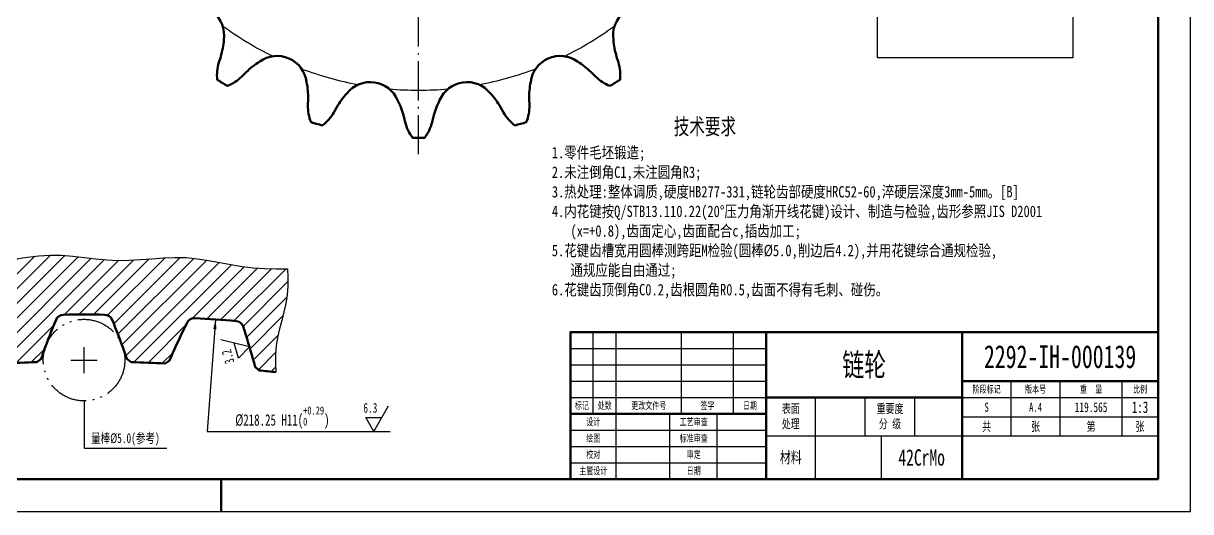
# Model space of a CAD drawing. Header units: millimetres. Extents: x 0 to 1782, y 0 to 1260.
# Drawn here: x 709 to 1782, y 0 to 449 of the extents above; entities that cross this region are included whole.
import ezdxf
from ezdxf.enums import TextEntityAlignment as Align

# ---------------------------------------------------------------- set-up
doc = ezdxf.new("R2010")
doc.units = ezdxf.units.MM
doc.linetypes.add('GB_CENTER', pattern=[49.5, 36, -6, 1.5, -6])
doc.linetypes.add('GB_PHANTOM', pattern=[57, 36, -6, 1.5, -6, 1.5, -6])
for name, color, linetype, lineweight in [('中心线', 1, 'GB_CENTER', 25), ('剖面线', 8, 'Continuous', 25), ('双点画线', 6, 'GB_PHANTOM', 25), ('图框', 7, 'Continuous', 50), ('图框细', 7, 'Continuous', 25), ('图片', 7, 'Continuous', 25), ('尺寸', 3, 'Continuous', 25), ('文字', 7, 'Continuous', 25), ('波浪线', 3, 'Continuous', 25), ('粗实线', 7, 'Continuous', 50), ('细实线', 3, 'Continuous', 25)]:
    doc.layers.add(name, color=color, linetype=linetype, lineweight=lineweight)
doc.styles.add('HZ', font='simfang.ttf', dxfattribs={"width": 0.7})
picture_1 = doc.add_image_def('image1.png', size_in_pixel=(514, 610))

msp = doc.modelspace()

# ---------------------------------------------------------------- hatches: boundary and pattern name
at = {"layer": '剖面线'}
h = msp.add_hatch(dxfattribs=at)
h.set_pattern_fill('ANSI31', scale=3)
h.paths.add_polyline_path([(941.3527, 128.213, 0.002436605), (925.9066, 129.8565), (922.1721, 133.0615), (921.1952, 136.7527), (920.1911, 140.4455), (919.16, 144.1398), (918.1024, 147.8354), (917.0183, 151.5322), (915.9082, 155.2303), (914.7722, 158.9294), (913.6107, 162.6296), (912.4238, 166.3306), (911.2118, 170.0325, 0.300022305), (904.7314, 175.15, 0.005774523), (867.0272, 177.9422, 0.300022305), (859.8637, 173.8351), (858.1196, 170.3521), (856.4005, 166.8662), (854.7066, 163.3776), (853.0381, 159.8861), (851.3954, 156.3919), (849.7786, 152.8951), (848.1881, 149.3956), (846.6241, 145.8935), (845.087, 142.3889), (843.5771, 138.8818), (839.4111, 136.2619, 0.004873238), (808.3662, 137.4099), (804.4051, 140.3302), (803.1583, 143.9393), (801.8842, 147.5478), (800.5832, 151.1559), (799.2554, 154.7633), (797.9013, 158.37), (796.5211, 161.9759), (795.1151, 165.5811), (793.6834, 169.1853), (792.2265, 172.7886), (790.7444, 176.3909, 0.300022305), (783.9037, 181.0158, 0.005774523), (746.0963, 181.0158, 0.300022305), (739.2556, 176.3909), (737.7735, 172.7886), (736.3166, 169.1853), (734.8849, 165.5811), (733.4789, 161.9759), (732.0987, 158.37), (730.7446, 154.7633), (729.4168, 151.1559), (728.1158, 147.5478), (726.8417, 143.9393), (725.5949, 140.3302), (721.6338, 137.4099, 0.004873238), (690.5889, 136.2619), (686.4229, 138.8818), (684.913, 142.3889), (683.3759, 145.8935), (681.8119, 149.3956), (680.2214, 152.8951), (678.6046, 156.3919), (676.9619, 159.8861), (675.2934, 163.3776), (673.5995, 166.8662), (671.8804, 170.3521), (670.1363, 173.8351, 0.300022305), (662.9728, 177.9422, 0.005774523), (625.2686, 175.15, 0.300022305), (618.7882, 170.0325), (617.5762, 166.3306), (616.3893, 162.6296), (615.2278, 158.9294), (614.0918, 155.2303), (612.9817, 151.5322), (611.8976, 147.8354), (610.84, 144.1398), (609.8089, 140.4455), (608.8048, 136.7527), (607.8279, 133.0615), (604.0934, 129.8565, 0.002436605), (588.6473, 128.213), (586.5729, 136), (584.8181, 143.8226), (583.6167, 151.7069), (583.0545, 159.6623), (583.0458, 167.6793), (583.3567, 175.7319), (583.6676, 183.7845), (583.6589, 191.8015), (583.0967, 199.7569), (581.8954, 207.6411), (580.1405, 215.4637), (578.0661, 223.2508), (588.2868, 225.5639), (598.5605, 227.4947), (608.9027, 228.8082), (619.3101, 229.4174), (629.7637, 229.4073), (640.2354, 229.0116), (650.697, 228.5509), (661.1285, 228.3463), (671.5222, 228.6331), (681.8839, 229.4981), (692.2286, 230.8558), (702.5751, 232.4713), (712.9386, 234.0232), (723.3269, 235.19), (733.7379, 235.7361), (744.1619, 235.5751), (754.5861, 234.7929), (765, 233.625), (775.3991, 232.393), (785.7869, 231.4185), (796.1735, 230.9369), (806.5707, 231.0344), (816.9874, 231.6243), (827.4249, 232.4713), (837.8748, 233.2536), (848.3209, 233.65), (858.7437, 233.4258), (869.1274, 232.4953), (879.4655, 230.9454), (889.7646, 229.0116), (900.0443, 227.0149), (910.3318, 225.276), (920.6544, 224.0287), (931.0304, 223.3579), (941.4623, 223.177), (951.9339, 223.2508), (952.2447, 215.1982), (952.236, 207.1812), (951.6738, 199.2258), (950.4725, 191.3415), (948.7177, 183.5189), (946.6433, 175.7319), (944.5689, 167.9449), (942.8141, 160.1222), (941.6127, 152.238), (941.0505, 144.2826), (941.0418, 136.2656)])

# ---------------------------------------------------------------- linework, layer by layer
at = {"layer": '中心线'}
for p, q in [((1072.5, 328.5), (1072.5, 1168.3)), ((765, 127.2734), (765, 151.2734)), ((753, 139.2734), (777, 139.2734))]:
    msp.add_line(p, q, dxfattribs=at)
at = {"layer": '双点画线'}
msp.add_circle((765, 139.2734), 37.5, dxfattribs=at)
at = {"layer": '图框'}
for p, q in [((1392, 30), (1392, 165)), ((1572, 30), (1572, 165)), ((1572, 120), (1752, 120)), ((1392, 105), (1572, 105)), ((1212, 90), (1392, 90)), ((891, 0), (891, 30))]:
    msp.add_line(p, q, dxfattribs=at)
for points in [[(75, 30), (1752, 30), (1752, 1230), (75, 1230)], [(1212, 30), (1752, 30), (1752, 165), (1212, 165)]]:
    msp.add_lwpolyline(points, close=True, dxfattribs=at)
at = {"layer": '图框细'}
for p, q in [((1233, 90), (1233, 165)), ((1254, 90), (1254, 165)), ((1314, 90), (1314, 165)), ((1362, 90), (1362, 165)), ((1212, 150), (1392, 150)), ((1212, 135), (1392, 135)), ((1212, 120), (1392, 120)), ((1617, 69.6), (1617, 120)), ((1662, 69.6), (1662, 120)), ((1719, 69.6), (1719, 120)), ((1212, 105), (1392, 105)), ((1437.3, 69.6), (1437.3, 105)), ((1482.9, 69.6), (1482.9, 105)), ((1528.5, 69.6), (1528.5, 105)), ((1572, 105), (1752, 105)), ((1254, 30), (1254, 90)), ((1303.5, 30), (1303.5, 90)), ((1347, 30), (1347, 90)), ((1572, 87), (1752, 87)), ((1212, 75), (1392, 75)), ((1392, 69.6), (1572, 69.6)), ((1437.3, 30), (1437.3, 69.6)), ((1497.9, 30), (1497.9, 69.6)), ((1572, 69.6), (1752, 69.6)), ((1212, 60), (1392, 60)), ((1212, 45), (1392, 45))]:
    msp.add_line(p, q, dxfattribs=at)
msp.add_lwpolyline([(0, 0), (1782, 0), (1782, 1260), (0, 1260)], close=True, dxfattribs=at)
at = {"layer": '尺寸'}
for p, q in [((885.8874, 176.655), (878.2713, 73.8116)), ((765, 101.7734), (765, 58.2734)), ((878.2713, 73.8116), (1046.2713, 73.8116)), ((765, 58.2734), (840.96, 58.2734))]:
    msp.add_line(p, q, dxfattribs=at)
msp.add_solid([(885.8874, 176.655), (883.7268, 167.7903), (886.7186, 167.5688)], dxfattribs=at)
at = {"layer": '波浪线'}
msp.add_lwpolyline([(702.5751, 232.4713), (712.9386, 234.0232), (723.3269, 235.19), (733.7379, 235.7361), (744.1619, 235.5751), (754.5861, 234.7929), (765, 233.625), (775.3991, 232.393), (785.7869, 231.4185), (796.1735, 230.9369), (806.5707, 231.0344), (816.9874, 231.6243), (827.4249, 232.4713), (837.8748, 233.2536), (848.3209, 233.65), (858.7437, 233.4258), (869.1274, 232.4953), (879.4655, 230.9454), (889.7646, 229.0116), (900.0443, 227.0149), (910.3318, 225.276), (920.6544, 224.0287), (931.0304, 223.3579), (941.4623, 223.177), (951.9339, 223.2508), (952.2447, 215.1982), (952.236, 207.1812), (951.6738, 199.2258), (950.4725, 191.3415), (948.7177, 183.5189), (946.6433, 175.7319), (944.5689, 167.9449), (942.8141, 160.1222), (941.6127, 152.238), (941.0505, 144.2826), (941.0418, 136.2656), (941.3527, 128.213)], dxfattribs=at)
at = {"layer": '粗实线'}
for points in [[(857.074, 463.3034, -0.569278345), (893.4935, 433.674, -0.056526576), (890.557, 418.09), (888.9238, 412.7951, 0.102661432), (887.4169, 396.9085, 0.007751362), (896.6195, 391.3122, 0.102661432), (910.0317, 399.9591), (913.9817, 403.8452, -0.056526576), (926.4674, 413.6221, -0.569278345), (969.5303, 394.9172, -0.056526576), (970.9072, 379.1189), (970.7632, 373.5797, 0.102661432), (973.5982, 357.8757, 0.007751362), (983.9695, 354.9698, 0.102661432), (994.5514, 366.9145), (997.3064, 371.7222, -0.056526576), (1006.6914, 384.5052, -0.569278345), (1053.2039, 378.1122, -0.056526576), (1058.7921, 363.2712), (1060.1478, 357.8985, 0.102661432), (1067.1147, 343.5417, 0.007751362), (1077.8853, 343.5417, 0.102661432), (1084.8522, 357.8985), (1086.2079, 363.2712, -0.056526576), (1091.7961, 378.1122, -0.569278345), (1138.3086, 384.5052, -0.056526576), (1147.6936, 371.7222), (1150.4486, 366.9145, 0.102661432), (1161.0305, 354.9698, 0.007751362), (1171.4018, 357.8757, 0.102661432), (1174.2368, 373.5797), (1174.0928, 379.1189, -0.056526576), (1175.4697, 394.9172, -0.569278345), (1218.5326, 413.6221, -0.056526576), (1231.0183, 403.8452), (1234.9683, 399.9591, 0.102661432), (1248.3805, 391.3122, 0.007751362), (1257.5831, 396.9085, 0.102661432), (1256.0762, 412.7951), (1254.443, 418.09, -0.056526576), (1251.5065, 433.674, -0.569278345), (1287.926, 463.3034, -0.056526576)], [(941.3527, 128.213, 0.002436605), (925.9066, 129.8565), (922.1721, 133.0615), (921.1952, 136.7527), (920.1911, 140.4455), (919.16, 144.1398), (918.1024, 147.8354), (917.0183, 151.5322), (915.9082, 155.2303), (914.7722, 158.9294), (913.6107, 162.6296), (912.4238, 166.3306), (911.2118, 170.0325, 0.300022305), (904.7314, 175.15, 0.005774523), (867.0272, 177.9422, 0.300022305), (859.8637, 173.8351), (858.1196, 170.3521), (856.4005, 166.8662), (854.7066, 163.3776), (853.0381, 159.8861), (851.3954, 156.3919), (849.7786, 152.8951), (848.1881, 149.3956), (846.6241, 145.8935), (845.087, 142.3889), (843.5771, 138.8818), (839.4111, 136.2619, 0.004873238), (808.3662, 137.4099), (804.4051, 140.3302), (803.1583, 143.9393), (801.8842, 147.5478), (800.5832, 151.1559), (799.2554, 154.7633), (797.9013, 158.37), (796.5211, 161.9759), (795.1151, 165.5811), (793.6834, 169.1853), (792.2265, 172.7886), (790.7444, 176.3909, 0.300022305), (783.9037, 181.0158, 0.005774523), (746.0963, 181.0158, 0.300022305), (739.2556, 176.3909), (737.7735, 172.7886), (736.3166, 169.1853), (734.8849, 165.5811), (733.4789, 161.9759), (732.0987, 158.37), (730.7446, 154.7633), (729.4168, 151.1559), (728.1158, 147.5478), (726.8417, 143.9393), (725.5949, 140.3302), (721.6338, 137.4099, 0.004873238), (690.5889, 136.2619)]]:
    msp.add_lwpolyline(points, format="xyb", dxfattribs=at)
at = {"layer": '细实线'}
for p, q in [((917.0183, 151.5322), (890.7411, 157.8241)), ((907.0097, 140.9726), (902.869, 154.9201)), ((917.0183, 151.5322), (907.0097, 140.9726)), ((1031.2713, 73.8116), (1044.7813, 97.2116)), ((1031.2713, 73.8116), (1023.9967, 86.4116)), ((1023.9967, 86.4116), (1038.5459, 86.4116))]:
    msp.add_line(p, q, dxfattribs=at)
for start, end in [(233.5816435, 243.8096608), (296.1903392, 306.4183565), (249.2338175, 259.4618347), (280.5381653, 290.7661825), (264.8859914, 275.1140086)]:
    msp.add_arc((1072.5, 690.9), 303.5624, start, end, dxfattribs=at)

# ---------------------------------------------------------------- texts
at = {"layer": '文字', "style": 'HZ', "width": 0.7}
for s, height, p in [('技术要求', 15, (1335.6, 354)), ('2292-IH-000139', 21, (1662, 142.5)), ('链轮', 21, (1482, 135)), ('阶段标记', 6.6, (1594.5, 112.5)), ('版本号', 6.6, (1639.5, 112.5)), ('重  量', 6.6, (1690.5, 112.5)), ('比例', 6.6, (1735.5, 112.5)), ('标记', 6.6, (1222.5, 97.5)), ('处数', 6.6, (1243.5, 97.5)), ('更改文件号', 6.6, (1284, 97.5)), ('签字', 6.6, (1338, 97.5)), ('日期', 6.6, (1377, 97.5)), ('S', 8.4, (1594.5, 96)), ('A.4', 8.4, (1639.5, 96)), ('119.565', 9, (1690.5, 96)), ('1:3', 10.5, (1735.5, 96)), ('设计', 6.6, (1233, 82.5)), ('工艺审查', 6.6, (1325.25, 82.5)), ('共', 8.4, (1594.5, 78.3)), ('张', 8.4, (1639.5, 78.3)), ('第', 8.4, (1690.5, 78.3)), ('张', 8.4, (1735.5, 78.3)), ('绘图', 6.6, (1233, 67.5)), ('标准审查', 6.6, (1325.25, 67.5)), ('校对', 6.6, (1233, 52.5)), ('审定', 6.6, (1325.25, 52.5)), ('材料', 10.5, (1414.5, 49.8)), ('42CrMo', 15, (1534.8, 49.8)), ('主管设计', 6.6, (1233, 37.5)), ('日期', 6.6, (1325.25, 37.5))]:
    msp.add_text(s, height=height, dxfattribs=at).set_placement(p, align=Align.MIDDLE_CENTER)
at = {"layer": '文字', "style": 'HZ', "width": 0.8}
for s, p in [('1.零件毛坯锻造;', (1194.9, 330)), ('2.未注倒角C1,未注圆角R3;', (1194.9, 312)), ('3.热处理:整体调质,硬度HB277-331,链轮齿部硬度HRC52-60,淬硬层深度3mm-5mm。[B]', (1194.9, 294)), ('4.内花键按Q/STB13.110.22(20°压力角渐开线花键)设计、制造与检验,齿形参照JIS D2001', (1194.9, 276)), ('   (x=+0.8),齿面定心,齿面配合c,插齿加工;', (1194.9, 258)), ('5.花键齿槽宽用圆棒测跨距M检验(圆棒%%c5.0,削边后4.2),并用花键综合通规检验,', (1194.9, 240)), ('   通规应能自由通过;', (1194.9, 222)), ('6.花键齿顶倒角C0.2,齿根圆角R0.5,齿面不得有毛刺、碰伤。', (1194.9, 204))]:
    msp.add_text(s, height=10.5, dxfattribs=at).set_placement(p, align=Align.MIDDLE_LEFT)
at = {"layer": '文字', "style": 'HZ', "width": 0.7}
msp.add_text('3.2', height=9, rotation=106.5346164, dxfattribs=at).set_placement((902.2821, 150.5723), align=Align.BOTTOM_RIGHT)
msp.add_text('6.3', height=9, dxfattribs=at).set_placement((1034.5449, 88.2116), align=Align.BOTTOM_RIGHT)
at = {"layer": '文字', "style": 'HZ'}
for s, insert, char_height, attachment_point in [('%%c218.25 H11(\\H0.7x;\\S+0.29^ 0;\\H1.4286x;)', (947.2713, 76.2116), 10.5, 8), ('表面\\P处理', (1414.5, 87.3), 8.4, 5), ('重要度\\P分 级', (1505.7, 87.3), 8.4, 5), ('量棒%%c5.0(参考)', (802.98, 60.6734), 9, 8)]:
    msp.add_mtext(s, dxfattribs=dict(at, insert=insert, char_height=char_height, attachment_point=attachment_point))

# ---------------------------------------------------------------- pictures from other files: only their frames are drawn
at = {"layer": '图片'}
image = msp.add_image(picture_1, insert=(1494.2607, 417), size_in_units=(179.4787, 213), dxfattribs=at)
image.dxf.flags = 9

doc.saveas('drawing.dxf')
